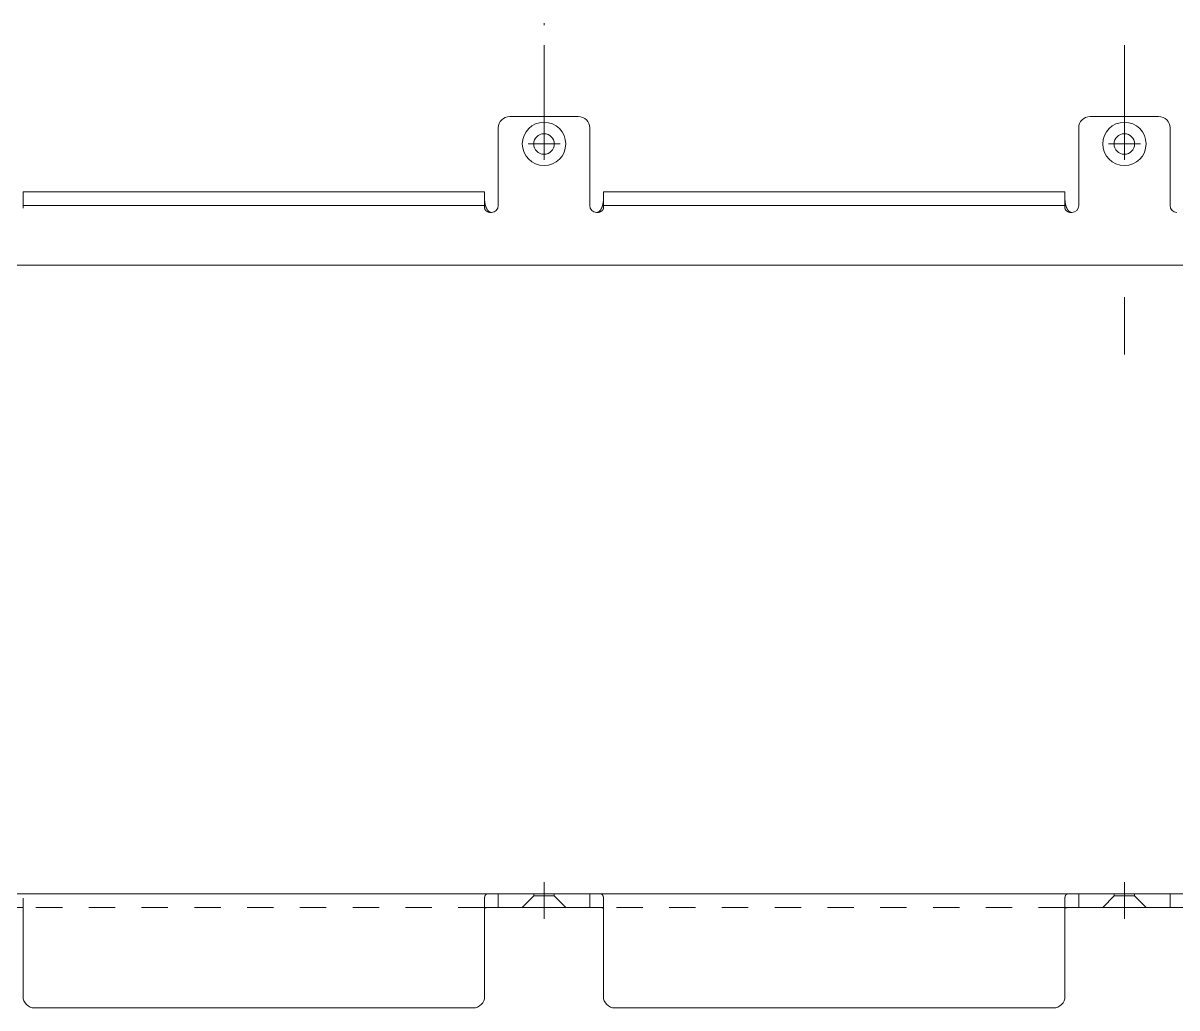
# Model space of a CAD drawing. Extents: x 365 to 1810, y 642 to 1073.
# Drawn here: x 987 to 1492, y 642 to 1073 of the extents above; entities that cross this region are included whole.
import ezdxf

# ---------------------------------------------------------------- set-up
doc = ezdxf.new("R2010")
doc.units = 0
doc.header["$LTSCALE"] = 115.5
doc.linetypes.add('CENTER', pattern=[0.6, 0.375, -0.075, 0.075, -0.075])
doc.linetypes.add('HIDDEN', pattern=[0.2, 0.1, -0.1])
doc.layers.get('0').update_dxf_attribs({"linetype": 'CONTINUOUS', "lineweight": 5, "true_color": 0xffffff})
doc.layers.add('ASSI', color=7, linetype='CONTINUOUS', lineweight=5, true_color=0xffffff)
doc.layers.add('DEFAULT_2', color=6, linetype='HIDDEN', lineweight=5, true_color=0xff00ff)

msp = doc.modelspace()

# ---------------------------------------------------------------- linework, layer by layer
at = {"color": 7, "linetype": 'CONTINUOUS', "true_color": 0xffffff}
for p, q in [((1230.35, 1032.22), (1200.35, 1032.22)), ((1484.35, 1032.22), (1454.35, 1032.22)), ((1195.35, 1027.22), (1195.35, 993.22)), ((1235.35, 1027.22), (1235.35, 993.22)), ((1449.35, 1027.22), (1449.35, 993.22)), ((1489.35, 1027.22), (1489.35, 993.22)), ((987.35, 992.09), (987.35, 999.22)), ((987.35, 999.22), (1189.35, 999.22)), ((1189.35, 992.09), (1189.35, 999.22)), ((1241.35, 999.22), (1443.35, 999.22)), ((1241.35, 992.09), (1241.35, 999.22)), ((1443.35, 992.09), (1443.35, 999.22)), ((987.35, 993.22), (1189.35, 993.22)), ((1241.35, 993.22), (1443.35, 993.22)), ((1695.35, 967.22), (635.35, 967.22)), ((630.35, 692.02), (1810.35, 692.02)), ((1195.35, 686.02), (1195.35, 692.02)), ((1235.35, 686.02), (1235.35, 692.02)), ((1449.35, 686.02), (1449.35, 692.02)), ((1489.35, 686.02), (1489.35, 692.02)), ((987.35, 647.02), (987.35, 690.05)), ((1189.35, 647.02), (1189.35, 690.05)), ((1241.35, 647.02), (1241.35, 690.05)), ((1443.35, 647.02), (1443.35, 690.05)), ((935.35, 686.02), (987.35, 686.02)), ((1189.35, 686.02), (1241.35, 686.02)), ((1443.35, 686.02), (1495.35, 686.02)), ((992.35, 642.02), (1184.35, 642.02)), ((1246.35, 642.02), (1438.35, 642.02))]:
    msp.add_line(p, q, dxfattribs=at)
at = {"color": 7, "linetype": 'CENTER', "true_color": 0xffffff}
msp.add_line((1469.35, 928.11), (1469.35, 953.11), dxfattribs=at)
for points in [[(1192.35, 990.22), (1192.32, 990.22), (1192.3, 990.22), (1192.28, 990.22), (1192.25, 990.22), (1192.23, 990.22), (1192.2, 990.22), (1192.18, 990.22), (1192.16, 990.22), (1192.13, 990.22), (1192.11, 990.22), (1192.09, 990.22), (1192.06, 990.23), (1192.04, 990.23), (1192.01, 990.23), (1191.99, 990.23), (1191.97, 990.23), (1191.94, 990.23), (1191.92, 990.24), (1191.89, 990.24), (1191.87, 990.24), (1191.84, 990.24), (1191.82, 990.25), (1191.8, 990.25), (1191.77, 990.25), (1191.75, 990.25), (1191.72, 990.26), (1191.7, 990.26), (1191.68, 990.26), (1191.65, 990.27), (1191.63, 990.27), (1191.6, 990.28), (1191.58, 990.28), (1191.55, 990.28), (1191.53, 990.29), (1191.51, 990.29), (1191.48, 990.3), (1191.46, 990.3), (1191.43, 990.31), (1191.41, 990.31), (1191.39, 990.32), (1191.36, 990.32), (1191.34, 990.33), (1191.31, 990.34), (1191.29, 990.34), (1191.27, 990.35), (1191.24, 990.35), (1191.22, 990.36), (1191.2, 990.37), (1191.17, 990.37), (1191.15, 990.38), (1191.12, 990.38), (1191.1, 990.39), (1191.08, 990.4), (1191.05, 990.41), (1191.03, 990.41), (1191.01, 990.42), (1190.98, 990.43), (1190.96, 990.44), (1190.94, 990.45), (1190.91, 990.45), (1190.89, 990.46), (1190.87, 990.47), (1190.85, 990.48), (1190.82, 990.49), (1190.8, 990.5), (1190.78, 990.5), (1190.75, 990.51), (1190.73, 990.52), (1190.71, 990.53), (1190.69, 990.54), (1190.67, 990.55), (1190.64, 990.56), (1190.62, 990.57), (1190.6, 990.58), (1190.58, 990.59), (1190.56, 990.61), (1190.53, 990.62), (1190.51, 990.63), (1190.49, 990.64), (1190.47, 990.65), (1190.45, 990.66), (1190.43, 990.67), (1190.41, 990.68), (1190.38, 990.7), (1190.36, 990.71), (1190.34, 990.72), (1190.32, 990.73), (1190.3, 990.75), (1190.28, 990.76), (1190.26, 990.77), (1190.24, 990.79), (1190.22, 990.8), (1190.2, 990.81), (1190.18, 990.83), (1190.16, 990.84), (1190.14, 990.86), (1190.12, 990.87), (1190.1, 990.88), (1190.08, 990.9), (1190.06, 990.91), (1190.05, 990.93), (1190.03, 990.94), (1190.01, 990.96), (1189.99, 990.97), (1189.97, 990.99), (1189.95, 991.01), (1189.93, 991.02), (1189.92, 991.04), (1189.9, 991.05), (1189.88, 991.07), (1189.86, 991.09), (1189.85, 991.11), (1189.83, 991.12), (1189.81, 991.14), (1189.8, 991.16), (1189.78, 991.17), (1189.76, 991.19), (1189.75, 991.21), (1189.73, 991.23), (1189.72, 991.25), (1189.7, 991.27), (1189.68, 991.28), (1189.67, 991.3), (1189.65, 991.32), (1189.64, 991.34), (1189.62, 991.36), (1189.61, 991.38), (1189.6, 991.4), (1189.58, 991.42), (1189.57, 991.44), (1189.55, 991.46), (1189.54, 991.48), (1189.53, 991.5), (1189.52, 991.52), (1189.5, 991.55), (1189.49, 991.57), (1189.48, 991.59), (1189.47, 991.61), (1189.46, 991.63), (1189.45, 991.65), (1189.44, 991.67), (1189.43, 991.7), (1189.42, 991.72), (1189.41, 991.74), (1189.4, 991.76), (1189.4, 991.79), (1189.39, 991.81), (1189.38, 991.83), (1189.38, 991.85), (1189.37, 991.88), (1189.37, 991.9), (1189.36, 991.92), (1189.36, 991.95), (1189.35, 991.97), (1189.35, 991.99), (1189.35, 992.02), (1189.35, 992.04), (1189.35, 992.06), (1189.35, 992.09)], [(1192.35, 990.22), (1192.32, 990.22), (1192.29, 990.22), (1192.27, 990.22), (1192.24, 990.22), (1192.21, 990.22), (1192.19, 990.23), (1192.16, 990.23), (1192.13, 990.23), (1192.11, 990.24), (1192.08, 990.24), (1192.05, 990.25), (1192.03, 990.25), (1192, 990.26), (1191.97, 990.27), (1191.95, 990.27), (1191.92, 990.28), (1191.9, 990.29), (1191.87, 990.3), (1191.84, 990.31), (1191.82, 990.32), (1191.79, 990.33), (1191.77, 990.34), (1191.74, 990.35), (1191.72, 990.36), (1191.69, 990.37), (1191.67, 990.38), (1191.64, 990.39), (1191.62, 990.41), (1191.59, 990.42), (1191.57, 990.43), (1191.54, 990.45), (1191.52, 990.46), (1191.49, 990.47), (1191.47, 990.49), (1191.45, 990.5), (1191.42, 990.52), (1191.4, 990.53), (1191.38, 990.55), (1191.35, 990.56), (1191.33, 990.58), (1191.31, 990.6), (1191.28, 990.61), (1191.26, 990.63), (1191.24, 990.64), (1191.22, 990.66), (1191.2, 990.68), (1191.18, 990.7), (1191.15, 990.72), (1191.13, 990.73), (1191.11, 990.75), (1191.09, 990.77), (1191.07, 990.79), (1191.05, 990.81), (1191.03, 990.82), (1191.01, 990.84), (1190.99, 990.86), (1190.97, 990.88), (1190.95, 990.9), (1190.93, 990.92), (1190.91, 990.94), (1190.89, 990.96), (1190.88, 990.98), (1190.86, 991), (1190.84, 991.02), (1190.82, 991.04), (1190.8, 991.06), (1190.79, 991.08), (1190.77, 991.1), (1190.75, 991.12), (1190.73, 991.14), (1190.72, 991.16), (1190.7, 991.19), (1190.68, 991.21), (1190.67, 991.23), (1190.65, 991.25), (1190.64, 991.27), (1190.62, 991.29), (1190.6, 991.32), (1190.59, 991.34), (1190.57, 991.36), (1190.56, 991.38), (1190.54, 991.41), (1190.53, 991.43), (1190.51, 991.45), (1190.5, 991.47), (1190.48, 991.5), (1190.47, 991.52), (1190.46, 991.54), (1190.44, 991.57), (1190.43, 991.59), (1190.41, 991.61), (1190.4, 991.64), (1190.39, 991.66), (1190.37, 991.68), (1190.36, 991.71), (1190.35, 991.73), (1190.33, 991.75), (1190.32, 991.78), (1190.31, 991.8), (1190.3, 991.83), (1190.28, 991.85), (1190.27, 991.88), (1190.26, 991.9), (1190.25, 991.92), (1190.23, 991.95), (1190.22, 991.97), (1190.21, 992), (1190.2, 992.02), (1190.19, 992.05), (1190.18, 992.07), (1190.16, 992.1), (1190.15, 992.12), (1190.14, 992.14), (1190.13, 992.17), (1190.12, 992.2), (1190.11, 992.22), (1190.1, 992.25), (1190.09, 992.27), (1190.08, 992.29), (1190.07, 992.32), (1190.05, 992.35), (1190.04, 992.37), (1190.03, 992.39), (1190.02, 992.42), (1190.01, 992.45), (1190, 992.47), (1189.99, 992.5), (1189.98, 992.52), (1189.97, 992.55), (1189.96, 992.57), (1189.95, 992.6), (1189.94, 992.62), (1189.93, 992.65), (1189.92, 992.67), (1189.92, 992.7), (1189.91, 992.72), (1189.9, 992.75), (1189.89, 992.77), (1189.88, 992.8), (1189.87, 992.83), (1189.86, 992.85), (1189.85, 992.88), (1189.84, 992.9), (1189.83, 992.93), (1189.83, 992.95), (1189.82, 992.98), (1189.81, 993), (1189.8, 993.03), (1189.79, 993.05), (1189.78, 993.08), (1189.78, 993.11), (1189.77, 993.13), (1189.76, 993.16), (1189.75, 993.18), (1189.74, 993.21), (1189.74, 993.24), (1189.73, 993.26), (1189.72, 993.29), (1189.71, 993.31), (1189.71, 993.34), (1189.7, 993.36), (1189.69, 993.39), (1189.68, 993.42), (1189.68, 993.44), (1189.67, 993.47), (1189.66, 993.49), (1189.66, 993.52), (1189.65, 993.55), (1189.64, 993.57), (1189.64, 993.6), (1189.63, 993.62), (1189.62, 993.65), (1189.62, 993.68), (1189.61, 993.7), (1189.6, 993.73), (1189.6, 993.75), (1189.59, 993.78), (1189.58, 993.81), (1189.58, 993.83), (1189.57, 993.86), (1189.57, 993.89), (1189.56, 993.91), (1189.56, 993.94), (1189.55, 993.97), (1189.54, 993.99), (1189.54, 994.02), (1189.53, 994.04), (1189.53, 994.07), (1189.52, 994.1), (1189.52, 994.12), (1189.51, 994.15)], [(1238.35, 990.22), (1238.37, 990.22), (1238.4, 990.22), (1238.43, 990.22), (1238.45, 990.22), (1238.48, 990.22), (1238.51, 990.23), (1238.53, 990.23), (1238.56, 990.23), (1238.59, 990.24), (1238.61, 990.24), (1238.64, 990.25), (1238.67, 990.25), (1238.69, 990.26), (1238.72, 990.27), (1238.75, 990.27), (1238.77, 990.28), (1238.8, 990.29), (1238.82, 990.3), (1238.85, 990.31), (1238.87, 990.32), (1238.9, 990.33), (1238.93, 990.34), (1238.95, 990.35), (1238.98, 990.36), (1239, 990.37), (1239.03, 990.38), (1239.05, 990.39), (1239.08, 990.41), (1239.1, 990.42), (1239.13, 990.43), (1239.15, 990.45), (1239.17, 990.46), (1239.2, 990.47), (1239.22, 990.49), (1239.25, 990.5), (1239.27, 990.52), (1239.29, 990.53), (1239.32, 990.55), (1239.34, 990.56), (1239.36, 990.58), (1239.39, 990.6), (1239.41, 990.61), (1239.43, 990.63), (1239.45, 990.64), (1239.47, 990.66), (1239.5, 990.68), (1239.52, 990.7), (1239.54, 990.72), (1239.56, 990.73), (1239.58, 990.75), (1239.6, 990.77), (1239.62, 990.79), (1239.64, 990.81), (1239.66, 990.82), (1239.68, 990.84), (1239.7, 990.86), (1239.72, 990.88), (1239.74, 990.9), (1239.76, 990.92), (1239.78, 990.94), (1239.8, 990.96), (1239.82, 990.98), (1239.83, 991), (1239.85, 991.02), (1239.87, 991.04), (1239.89, 991.06), (1239.91, 991.08), (1239.92, 991.1), (1239.94, 991.12), (1239.96, 991.14), (1239.97, 991.16), (1239.99, 991.19), (1240.01, 991.21), (1240.02, 991.23), (1240.04, 991.25), (1240.06, 991.27), (1240.07, 991.29), (1240.09, 991.32), (1240.1, 991.34), (1240.12, 991.36), (1240.13, 991.38), (1240.15, 991.41), (1240.16, 991.43), (1240.18, 991.45), (1240.19, 991.47), (1240.21, 991.5), (1240.22, 991.52), (1240.24, 991.54), (1240.25, 991.57), (1240.27, 991.59), (1240.28, 991.61), (1240.29, 991.64), (1240.31, 991.66), (1240.32, 991.68), (1240.33, 991.71), (1240.35, 991.73), (1240.36, 991.75), (1240.37, 991.78), (1240.38, 991.8), (1240.4, 991.83), (1240.41, 991.85), (1240.42, 991.88), (1240.43, 991.9), (1240.45, 991.92), (1240.46, 991.95), (1240.47, 991.97), (1240.48, 992), (1240.49, 992.02), (1240.51, 992.05), (1240.52, 992.07), (1240.53, 992.1), (1240.54, 992.12), (1240.55, 992.14), (1240.56, 992.17), (1240.57, 992.2), (1240.58, 992.22), (1240.6, 992.25), (1240.61, 992.27), (1240.62, 992.29), (1240.63, 992.32), (1240.64, 992.35), (1240.65, 992.37), (1240.66, 992.39), (1240.67, 992.42), (1240.68, 992.45), (1240.69, 992.47), (1240.7, 992.5), (1240.71, 992.52), (1240.72, 992.55), (1240.73, 992.57), (1240.74, 992.6), (1240.75, 992.62), (1240.76, 992.65), (1240.77, 992.67), (1240.78, 992.7), (1240.79, 992.72), (1240.8, 992.75), (1240.8, 992.77), (1240.81, 992.8), (1240.82, 992.83), (1240.83, 992.85), (1240.84, 992.88), (1240.85, 992.9), (1240.86, 992.93), (1240.87, 992.95), (1240.88, 992.98), (1240.88, 993), (1240.89, 993.03), (1240.9, 993.05), (1240.91, 993.08), (1240.92, 993.11), (1240.93, 993.13), (1240.93, 993.16), (1240.94, 993.18), (1240.95, 993.21), (1240.96, 993.24), (1240.96, 993.26), (1240.97, 993.29), (1240.98, 993.31), (1240.99, 993.34), (1240.99, 993.36), (1241, 993.39), (1241.01, 993.42), (1241.02, 993.44), (1241.02, 993.47), (1241.03, 993.49), (1241.04, 993.52), (1241.04, 993.55), (1241.05, 993.57), (1241.06, 993.6), (1241.06, 993.62), (1241.07, 993.65), (1241.08, 993.68), (1241.08, 993.7), (1241.09, 993.73), (1241.1, 993.75), (1241.1, 993.78), (1241.11, 993.81), (1241.11, 993.83), (1241.12, 993.86), (1241.13, 993.89), (1241.13, 993.91), (1241.14, 993.94), (1241.14, 993.97), (1241.15, 993.99), (1241.15, 994.02), (1241.16, 994.04), (1241.16, 994.07), (1241.17, 994.1), (1241.18, 994.12), (1241.18, 994.15)], [(1238.35, 990.22), (1238.37, 990.22), (1238.39, 990.22), (1238.42, 990.22), (1238.44, 990.22), (1238.46, 990.22), (1238.49, 990.22), (1238.51, 990.22), (1238.54, 990.22), (1238.56, 990.22), (1238.58, 990.22), (1238.61, 990.22), (1238.63, 990.23), (1238.66, 990.23), (1238.68, 990.23), (1238.7, 990.23), (1238.73, 990.23), (1238.75, 990.23), (1238.78, 990.24), (1238.8, 990.24), (1238.82, 990.24), (1238.85, 990.24), (1238.87, 990.25), (1238.9, 990.25), (1238.92, 990.25), (1238.94, 990.25), (1238.97, 990.26), (1238.99, 990.26), (1239.02, 990.26), (1239.04, 990.27), (1239.07, 990.27), (1239.09, 990.28), (1239.11, 990.28), (1239.14, 990.28), (1239.16, 990.29), (1239.19, 990.29), (1239.21, 990.3), (1239.23, 990.3), (1239.26, 990.31), (1239.28, 990.31), (1239.31, 990.32), (1239.33, 990.32), (1239.35, 990.33), (1239.38, 990.34), (1239.4, 990.34), (1239.43, 990.35), (1239.45, 990.35), (1239.47, 990.36), (1239.5, 990.37), (1239.52, 990.37), (1239.54, 990.38), (1239.57, 990.38), (1239.59, 990.39), (1239.61, 990.4), (1239.64, 990.41), (1239.66, 990.41), (1239.69, 990.42), (1239.71, 990.43), (1239.73, 990.44), (1239.75, 990.45), (1239.78, 990.45), (1239.8, 990.46), (1239.82, 990.47), (1239.85, 990.48), (1239.87, 990.49), (1239.89, 990.5), (1239.92, 990.5), (1239.94, 990.51), (1239.96, 990.52), (1239.98, 990.53), (1240.01, 990.54), (1240.03, 990.55), (1240.05, 990.56), (1240.07, 990.57), (1240.09, 990.58), (1240.12, 990.59), (1240.14, 990.61), (1240.16, 990.62), (1240.18, 990.63), (1240.2, 990.64), (1240.22, 990.65), (1240.25, 990.66), (1240.27, 990.67), (1240.29, 990.68), (1240.31, 990.7), (1240.33, 990.71), (1240.35, 990.72), (1240.37, 990.73), (1240.39, 990.75), (1240.41, 990.76), (1240.43, 990.77), (1240.45, 990.79), (1240.47, 990.8), (1240.49, 990.81), (1240.51, 990.83), (1240.53, 990.84), (1240.55, 990.86), (1240.57, 990.87), (1240.59, 990.88), (1240.61, 990.9), (1240.63, 990.91), (1240.65, 990.93), (1240.67, 990.94), (1240.68, 990.96), (1240.7, 990.97), (1240.72, 990.99), (1240.74, 991.01), (1240.76, 991.02), (1240.78, 991.04), (1240.79, 991.05), (1240.81, 991.07), (1240.83, 991.09), (1240.85, 991.11), (1240.86, 991.12), (1240.88, 991.14), (1240.9, 991.16), (1240.91, 991.17), (1240.93, 991.19), (1240.94, 991.21), (1240.96, 991.23), (1240.98, 991.25), (1240.99, 991.27), (1241.01, 991.28), (1241.02, 991.3), (1241.04, 991.32), (1241.05, 991.34), (1241.07, 991.36), (1241.08, 991.38), (1241.1, 991.4), (1241.11, 991.42), (1241.12, 991.44), (1241.14, 991.46), (1241.15, 991.48), (1241.16, 991.5), (1241.18, 991.52), (1241.19, 991.55), (1241.2, 991.57), (1241.21, 991.59), (1241.22, 991.61), (1241.23, 991.63), (1241.24, 991.65), (1241.25, 991.67), (1241.26, 991.7), (1241.27, 991.72), (1241.28, 991.74), (1241.29, 991.76), (1241.3, 991.79), (1241.3, 991.81), (1241.31, 991.83), (1241.32, 991.85), (1241.32, 991.88), (1241.33, 991.9), (1241.33, 991.92), (1241.34, 991.95), (1241.34, 991.97), (1241.34, 991.99), (1241.34, 992.02), (1241.34, 992.04), (1241.35, 992.06), (1241.35, 992.09)], [(1446.35, 990.22), (1446.32, 990.22), (1446.3, 990.22), (1446.28, 990.22), (1446.25, 990.22), (1446.23, 990.22), (1446.2, 990.22), (1446.18, 990.22), (1446.16, 990.22), (1446.13, 990.22), (1446.11, 990.22), (1446.09, 990.22), (1446.06, 990.23), (1446.04, 990.23), (1446.01, 990.23), (1445.99, 990.23), (1445.97, 990.23), (1445.94, 990.23), (1445.92, 990.24), (1445.89, 990.24), (1445.87, 990.24), (1445.84, 990.24), (1445.82, 990.25), (1445.8, 990.25), (1445.77, 990.25), (1445.75, 990.25), (1445.72, 990.26), (1445.7, 990.26), (1445.68, 990.26), (1445.65, 990.27), (1445.63, 990.27), (1445.6, 990.28), (1445.58, 990.28), (1445.55, 990.28), (1445.53, 990.29), (1445.51, 990.29), (1445.48, 990.3), (1445.46, 990.3), (1445.43, 990.31), (1445.41, 990.31), (1445.39, 990.32), (1445.36, 990.32), (1445.34, 990.33), (1445.31, 990.34), (1445.29, 990.34), (1445.27, 990.35), (1445.24, 990.35), (1445.22, 990.36), (1445.2, 990.37), (1445.17, 990.37), (1445.15, 990.38), (1445.12, 990.38), (1445.1, 990.39), (1445.08, 990.4), (1445.05, 990.41), (1445.03, 990.41), (1445.01, 990.42), (1444.98, 990.43), (1444.96, 990.44), (1444.94, 990.45), (1444.91, 990.45), (1444.89, 990.46), (1444.87, 990.47), (1444.85, 990.48), (1444.82, 990.49), (1444.8, 990.5), (1444.78, 990.5), (1444.75, 990.51), (1444.73, 990.52), (1444.71, 990.53), (1444.69, 990.54), (1444.67, 990.55), (1444.64, 990.56), (1444.62, 990.57), (1444.6, 990.58), (1444.58, 990.59), (1444.56, 990.61), (1444.53, 990.62), (1444.51, 990.63), (1444.49, 990.64), (1444.47, 990.65), (1444.45, 990.66), (1444.43, 990.67), (1444.41, 990.68), (1444.38, 990.7), (1444.36, 990.71), (1444.34, 990.72), (1444.32, 990.73), (1444.3, 990.75), (1444.28, 990.76), (1444.26, 990.77), (1444.24, 990.79), (1444.22, 990.8), (1444.2, 990.81), (1444.18, 990.83), (1444.16, 990.84), (1444.14, 990.86), (1444.12, 990.87), (1444.1, 990.88), (1444.08, 990.9), (1444.06, 990.91), (1444.05, 990.93), (1444.03, 990.94), (1444.01, 990.96), (1443.99, 990.97), (1443.97, 990.99), (1443.95, 991.01), (1443.93, 991.02), (1443.92, 991.04), (1443.9, 991.05), (1443.88, 991.07), (1443.86, 991.09), (1443.85, 991.11), (1443.83, 991.12), (1443.81, 991.14), (1443.8, 991.16), (1443.78, 991.17), (1443.76, 991.19), (1443.75, 991.21), (1443.73, 991.23), (1443.72, 991.25), (1443.7, 991.27), (1443.68, 991.28), (1443.67, 991.3), (1443.65, 991.32), (1443.64, 991.34), (1443.62, 991.36), (1443.61, 991.38), (1443.6, 991.4), (1443.58, 991.42), (1443.57, 991.44), (1443.55, 991.46), (1443.54, 991.48), (1443.53, 991.5), (1443.52, 991.52), (1443.5, 991.55), (1443.49, 991.57), (1443.48, 991.59), (1443.47, 991.61), (1443.46, 991.63), (1443.45, 991.65), (1443.44, 991.67), (1443.43, 991.7), (1443.42, 991.72), (1443.41, 991.74), (1443.4, 991.76), (1443.4, 991.79), (1443.39, 991.81), (1443.38, 991.83), (1443.38, 991.85), (1443.37, 991.88), (1443.37, 991.9), (1443.36, 991.92), (1443.36, 991.95), (1443.35, 991.97), (1443.35, 991.99), (1443.35, 992.02), (1443.35, 992.04), (1443.35, 992.06), (1443.35, 992.09)], [(1446.35, 990.22), (1446.32, 990.22), (1446.29, 990.22), (1446.27, 990.22), (1446.24, 990.22), (1446.21, 990.22), (1446.19, 990.23), (1446.16, 990.23), (1446.13, 990.23), (1446.11, 990.24), (1446.08, 990.24), (1446.05, 990.25), (1446.03, 990.25), (1446, 990.26), (1445.97, 990.27), (1445.95, 990.27), (1445.92, 990.28), (1445.9, 990.29), (1445.87, 990.3), (1445.84, 990.31), (1445.82, 990.32), (1445.79, 990.33), (1445.77, 990.34), (1445.74, 990.35), (1445.72, 990.36), (1445.69, 990.37), (1445.67, 990.38), (1445.64, 990.39), (1445.62, 990.41), (1445.59, 990.42), (1445.57, 990.43), (1445.54, 990.45), (1445.52, 990.46), (1445.49, 990.47), (1445.47, 990.49), (1445.45, 990.5), (1445.42, 990.52), (1445.4, 990.53), (1445.38, 990.55), (1445.35, 990.56), (1445.33, 990.58), (1445.31, 990.6), (1445.28, 990.61), (1445.26, 990.63), (1445.24, 990.64), (1445.22, 990.66), (1445.2, 990.68), (1445.18, 990.7), (1445.15, 990.72), (1445.13, 990.73), (1445.11, 990.75), (1445.09, 990.77), (1445.07, 990.79), (1445.05, 990.81), (1445.03, 990.82), (1445.01, 990.84), (1444.99, 990.86), (1444.97, 990.88), (1444.95, 990.9), (1444.93, 990.92), (1444.91, 990.94), (1444.89, 990.96), (1444.88, 990.98), (1444.86, 991), (1444.84, 991.02), (1444.82, 991.04), (1444.8, 991.06), (1444.79, 991.08), (1444.77, 991.1), (1444.75, 991.12), (1444.73, 991.14), (1444.72, 991.16), (1444.7, 991.19), (1444.68, 991.21), (1444.67, 991.23), (1444.65, 991.25), (1444.64, 991.27), (1444.62, 991.29), (1444.6, 991.32), (1444.59, 991.34), (1444.57, 991.36), (1444.56, 991.38), (1444.54, 991.41), (1444.53, 991.43), (1444.51, 991.45), (1444.5, 991.47), (1444.48, 991.5), (1444.47, 991.52), (1444.46, 991.54), (1444.44, 991.57), (1444.43, 991.59), (1444.41, 991.61), (1444.4, 991.64), (1444.39, 991.66), (1444.37, 991.68), (1444.36, 991.71), (1444.35, 991.73), (1444.33, 991.75), (1444.32, 991.78), (1444.31, 991.8), (1444.3, 991.83), (1444.28, 991.85), (1444.27, 991.88), (1444.26, 991.9), (1444.25, 991.92), (1444.23, 991.95), (1444.22, 991.97), (1444.21, 992), (1444.2, 992.02), (1444.19, 992.05), (1444.18, 992.07), (1444.16, 992.1), (1444.15, 992.12), (1444.14, 992.14), (1444.13, 992.17), (1444.12, 992.2), (1444.11, 992.22), (1444.1, 992.25), (1444.09, 992.27), (1444.08, 992.29), (1444.07, 992.32), (1444.05, 992.35), (1444.04, 992.37), (1444.03, 992.39), (1444.02, 992.42), (1444.01, 992.45), (1444, 992.47), (1443.99, 992.5), (1443.98, 992.52), (1443.97, 992.55), (1443.96, 992.57), (1443.95, 992.6), (1443.94, 992.62), (1443.93, 992.65), (1443.92, 992.67), (1443.92, 992.7), (1443.91, 992.72), (1443.9, 992.75), (1443.89, 992.77), (1443.88, 992.8), (1443.87, 992.83), (1443.86, 992.85), (1443.85, 992.88), (1443.84, 992.9), (1443.83, 992.93), (1443.83, 992.95), (1443.82, 992.98), (1443.81, 993), (1443.8, 993.03), (1443.79, 993.05), (1443.78, 993.08), (1443.78, 993.11), (1443.77, 993.13), (1443.76, 993.16), (1443.75, 993.18), (1443.74, 993.21), (1443.74, 993.24), (1443.73, 993.26), (1443.72, 993.29), (1443.71, 993.31), (1443.71, 993.34), (1443.7, 993.36), (1443.69, 993.39), (1443.68, 993.42), (1443.68, 993.44), (1443.67, 993.47), (1443.66, 993.49), (1443.66, 993.52), (1443.65, 993.55), (1443.64, 993.57), (1443.64, 993.6), (1443.63, 993.62), (1443.62, 993.65), (1443.62, 993.68), (1443.61, 993.7), (1443.6, 993.73), (1443.6, 993.75), (1443.59, 993.78), (1443.58, 993.81), (1443.58, 993.83), (1443.57, 993.86), (1443.57, 993.89), (1443.56, 993.91), (1443.56, 993.94), (1443.55, 993.97), (1443.54, 993.99), (1443.54, 994.02), (1443.53, 994.04), (1443.53, 994.07), (1443.52, 994.1), (1443.52, 994.12), (1443.51, 994.15)], [(1192.35, 692.02), (1192.33, 692.02), (1192.31, 692.02), (1192.29, 692.02), (1192.27, 692.02), (1192.25, 692.02), (1192.23, 692.02), (1192.21, 692.02), (1192.19, 692.02), (1192.18, 692.02), (1192.16, 692.02), (1192.14, 692.02), (1192.12, 692.02), (1192.1, 692.02), (1192.08, 692.02), (1192.06, 692.02), (1192.04, 692.02), (1192.02, 692.02), (1192.01, 692.02), (1191.99, 692.02), (1191.97, 692.02), (1191.95, 692.02), (1191.93, 692.02), (1191.91, 692.02), (1191.89, 692.02), (1191.87, 692.02), (1191.85, 692.02), (1191.83, 692.02), (1191.82, 692.02), (1191.8, 692.02), (1191.78, 692.02), (1191.76, 692.02), (1191.74, 692.02), (1191.72, 692.02), (1191.7, 692.02), (1191.68, 692.02), (1191.66, 692.02), (1191.65, 692.02), (1191.63, 692.02), (1191.61, 692.02), (1191.59, 692.02), (1191.57, 692.02), (1191.55, 692.02), (1191.53, 692.02), (1191.51, 692.02), (1191.49, 692.02), (1191.48, 692.02), (1191.46, 692.02), (1191.44, 692.02), (1191.42, 692.02), (1191.4, 692.02), (1191.38, 692.02), (1191.36, 692.02), (1191.34, 692.02), (1191.32, 692.02), (1191.3, 692.02), (1191.29, 692.02), (1191.27, 692.01), (1191.25, 692.01), (1191.23, 692.01), (1191.21, 692.01), (1191.19, 692.01), (1191.17, 692.01), (1191.15, 692.01), (1191.13, 692.01), (1191.11, 692.01), (1191.09, 692.01), (1191.08, 692), (1191.06, 692), (1191.04, 692), (1191.02, 692), (1191, 692), (1190.98, 692), (1190.96, 692), (1190.94, 691.99), (1190.92, 691.99), (1190.9, 691.99), (1190.88, 691.99), (1190.86, 691.99), (1190.85, 691.98), (1190.83, 691.98), (1190.81, 691.98), (1190.79, 691.98), (1190.77, 691.97), (1190.75, 691.97), (1190.73, 691.97), (1190.71, 691.96), (1190.69, 691.96), (1190.67, 691.96), (1190.65, 691.96), (1190.63, 691.95), (1190.61, 691.95), (1190.59, 691.95), (1190.57, 691.94), (1190.56, 691.94), (1190.54, 691.93), (1190.52, 691.93), (1190.5, 691.93), (1190.48, 691.92), (1190.46, 691.92), (1190.44, 691.91), (1190.42, 691.91), (1190.4, 691.9), (1190.38, 691.9), (1190.37, 691.89), (1190.35, 691.89), (1190.33, 691.88), (1190.31, 691.88), (1190.29, 691.87), (1190.27, 691.86), (1190.26, 691.86), (1190.24, 691.85), (1190.22, 691.84), (1190.2, 691.84), (1190.19, 691.83), (1190.17, 691.82), (1190.15, 691.81), (1190.13, 691.8), (1190.12, 691.8), (1190.1, 691.79), (1190.08, 691.78), (1190.07, 691.77), (1190.05, 691.76), (1190.03, 691.75), (1190.02, 691.74), (1190, 691.73), (1189.99, 691.72), (1189.97, 691.71), (1189.95, 691.7), (1189.94, 691.69), (1189.92, 691.68), (1189.91, 691.67), (1189.9, 691.65), (1189.88, 691.64), (1189.87, 691.63), (1189.85, 691.62), (1189.84, 691.6), (1189.83, 691.59), (1189.81, 691.58), (1189.8, 691.56), (1189.79, 691.55), (1189.77, 691.53), (1189.76, 691.52), (1189.75, 691.51), (1189.74, 691.49), (1189.72, 691.48), (1189.71, 691.46), (1189.7, 691.45), (1189.69, 691.43), (1189.68, 691.41), (1189.67, 691.4), (1189.66, 691.38), (1189.65, 691.37), (1189.64, 691.35), (1189.63, 691.33), (1189.62, 691.32), (1189.61, 691.3), (1189.6, 691.28), (1189.59, 691.26), (1189.58, 691.25), (1189.57, 691.23), (1189.56, 691.21), (1189.55, 691.2), (1189.54, 691.18), (1189.53, 691.16), (1189.53, 691.14), (1189.52, 691.12), (1189.51, 691.11), (1189.5, 691.09), (1189.5, 691.07), (1189.49, 691.05), (1189.48, 691.03), (1189.48, 691.02), (1189.47, 691), (1189.46, 690.98), (1189.46, 690.96), (1189.45, 690.94), (1189.45, 690.92), (1189.44, 690.91), (1189.44, 690.89), (1189.43, 690.87), (1189.43, 690.85), (1189.42, 690.83), (1189.42, 690.81), (1189.41, 690.79), (1189.41, 690.78), (1189.41, 690.76), (1189.4, 690.74), (1189.4, 690.72), (1189.39, 690.7), (1189.39, 690.68), (1189.39, 690.66), (1189.39, 690.64), (1189.38, 690.63), (1189.38, 690.61), (1189.38, 690.59), (1189.37, 690.57), (1189.37, 690.55), (1189.37, 690.53), (1189.37, 690.51), (1189.37, 690.49), (1189.36, 690.47), (1189.36, 690.46), (1189.36, 690.44), (1189.36, 690.42), (1189.36, 690.4), (1189.36, 690.38), (1189.35, 690.36), (1189.35, 690.34), (1189.35, 690.32), (1189.35, 690.3), (1189.35, 690.28), (1189.35, 690.26), (1189.35, 690.25), (1189.35, 690.23), (1189.35, 690.21), (1189.35, 690.19), (1189.35, 690.17), (1189.35, 690.15), (1189.35, 690.13), (1189.35, 690.11), (1189.35, 690.09), (1189.35, 690.07), (1189.35, 690.05)], [(1238.35, 692.02), (1238.37, 692.02), (1238.38, 692.02), (1238.4, 692.02), (1238.42, 692.02), (1238.44, 692.02), (1238.46, 692.02), (1238.48, 692.02), (1238.5, 692.02), (1238.52, 692.02), (1238.54, 692.02), (1238.56, 692.02), (1238.57, 692.02), (1238.59, 692.02), (1238.61, 692.02), (1238.63, 692.02), (1238.65, 692.02), (1238.67, 692.02), (1238.69, 692.02), (1238.71, 692.02), (1238.73, 692.02), (1238.74, 692.02), (1238.76, 692.02), (1238.78, 692.02), (1238.8, 692.02), (1238.82, 692.02), (1238.84, 692.02), (1238.86, 692.02), (1238.88, 692.02), (1238.9, 692.02), (1238.91, 692.02), (1238.93, 692.02), (1238.95, 692.02), (1238.97, 692.02), (1238.99, 692.02), (1239.01, 692.02), (1239.03, 692.02), (1239.05, 692.02), (1239.07, 692.02), (1239.08, 692.02), (1239.1, 692.02), (1239.12, 692.02), (1239.14, 692.02), (1239.16, 692.02), (1239.18, 692.02), (1239.2, 692.02), (1239.22, 692.02), (1239.24, 692.02), (1239.26, 692.02), (1239.27, 692.02), (1239.29, 692.02), (1239.31, 692.02), (1239.33, 692.02), (1239.35, 692.02), (1239.37, 692.02), (1239.39, 692.02), (1239.41, 692.02), (1239.43, 692.01), (1239.45, 692.01), (1239.46, 692.01), (1239.48, 692.01), (1239.5, 692.01), (1239.52, 692.01), (1239.54, 692.01), (1239.56, 692.01), (1239.58, 692.01), (1239.6, 692.01), (1239.62, 692), (1239.64, 692), (1239.66, 692), (1239.67, 692), (1239.69, 692), (1239.71, 692), (1239.73, 692), (1239.75, 691.99), (1239.77, 691.99), (1239.79, 691.99), (1239.81, 691.99), (1239.83, 691.99), (1239.85, 691.98), (1239.87, 691.98), (1239.89, 691.98), (1239.91, 691.98), (1239.92, 691.97), (1239.94, 691.97), (1239.96, 691.97), (1239.98, 691.96), (1240, 691.96), (1240.02, 691.96), (1240.04, 691.96), (1240.06, 691.95), (1240.08, 691.95), (1240.1, 691.95), (1240.12, 691.94), (1240.14, 691.94), (1240.16, 691.93), (1240.18, 691.93), (1240.19, 691.93), (1240.21, 691.92), (1240.23, 691.92), (1240.25, 691.91), (1240.27, 691.91), (1240.29, 691.9), (1240.31, 691.9), (1240.33, 691.89), (1240.35, 691.89), (1240.36, 691.88), (1240.38, 691.88), (1240.4, 691.87), (1240.42, 691.86), (1240.44, 691.86), (1240.45, 691.85), (1240.47, 691.84), (1240.49, 691.84), (1240.51, 691.83), (1240.52, 691.82), (1240.54, 691.81), (1240.56, 691.8), (1240.58, 691.8), (1240.59, 691.79), (1240.61, 691.78), (1240.63, 691.77), (1240.64, 691.76), (1240.66, 691.75), (1240.68, 691.74), (1240.69, 691.73), (1240.71, 691.72), (1240.72, 691.71), (1240.74, 691.7), (1240.75, 691.69), (1240.77, 691.68), (1240.78, 691.67), (1240.8, 691.65), (1240.81, 691.64), (1240.83, 691.63), (1240.84, 691.62), (1240.85, 691.6), (1240.87, 691.59), (1240.88, 691.58), (1240.89, 691.56), (1240.91, 691.55), (1240.92, 691.53), (1240.93, 691.52), (1240.94, 691.51), (1240.96, 691.49), (1240.97, 691.48), (1240.98, 691.46), (1240.99, 691.45), (1241, 691.43), (1241.01, 691.41), (1241.03, 691.4), (1241.04, 691.38), (1241.05, 691.37), (1241.06, 691.35), (1241.07, 691.33), (1241.08, 691.32), (1241.09, 691.3), (1241.1, 691.28), (1241.11, 691.26), (1241.12, 691.25), (1241.12, 691.23), (1241.13, 691.21), (1241.14, 691.2), (1241.15, 691.18), (1241.16, 691.16), (1241.17, 691.14), (1241.17, 691.12), (1241.18, 691.11), (1241.19, 691.09), (1241.2, 691.07), (1241.2, 691.05), (1241.21, 691.03), (1241.22, 691.02), (1241.22, 691), (1241.23, 690.98), (1241.23, 690.96), (1241.24, 690.94), (1241.25, 690.92), (1241.25, 690.91), (1241.26, 690.89), (1241.26, 690.87), (1241.27, 690.85), (1241.27, 690.83), (1241.27, 690.81), (1241.28, 690.79), (1241.28, 690.78), (1241.29, 690.76), (1241.29, 690.74), (1241.29, 690.72), (1241.3, 690.7), (1241.3, 690.68), (1241.3, 690.66), (1241.31, 690.64), (1241.31, 690.63), (1241.31, 690.61), (1241.32, 690.59), (1241.32, 690.57), (1241.32, 690.55), (1241.32, 690.53), (1241.33, 690.51), (1241.33, 690.49), (1241.33, 690.47), (1241.33, 690.46), (1241.33, 690.44), (1241.33, 690.42), (1241.34, 690.4), (1241.34, 690.38), (1241.34, 690.36), (1241.34, 690.34), (1241.34, 690.32), (1241.34, 690.3), (1241.34, 690.28), (1241.34, 690.26), (1241.34, 690.25), (1241.34, 690.23), (1241.34, 690.21), (1241.34, 690.19), (1241.35, 690.17), (1241.35, 690.15), (1241.35, 690.13), (1241.35, 690.11), (1241.35, 690.09), (1241.35, 690.07), (1241.35, 690.05)], [(1446.35, 692.02), (1446.33, 692.02), (1446.31, 692.02), (1446.29, 692.02), (1446.27, 692.02), (1446.25, 692.02), (1446.23, 692.02), (1446.21, 692.02), (1446.19, 692.02), (1446.18, 692.02), (1446.16, 692.02), (1446.14, 692.02), (1446.12, 692.02), (1446.1, 692.02), (1446.08, 692.02), (1446.06, 692.02), (1446.04, 692.02), (1446.02, 692.02), (1446.01, 692.02), (1445.99, 692.02), (1445.97, 692.02), (1445.95, 692.02), (1445.93, 692.02), (1445.91, 692.02), (1445.89, 692.02), (1445.87, 692.02), (1445.85, 692.02), (1445.83, 692.02), (1445.82, 692.02), (1445.8, 692.02), (1445.78, 692.02), (1445.76, 692.02), (1445.74, 692.02), (1445.72, 692.02), (1445.7, 692.02), (1445.68, 692.02), (1445.66, 692.02), (1445.65, 692.02), (1445.63, 692.02), (1445.61, 692.02), (1445.59, 692.02), (1445.57, 692.02), (1445.55, 692.02), (1445.53, 692.02), (1445.51, 692.02), (1445.49, 692.02), (1445.48, 692.02), (1445.46, 692.02), (1445.44, 692.02), (1445.42, 692.02), (1445.4, 692.02), (1445.38, 692.02), (1445.36, 692.02), (1445.34, 692.02), (1445.32, 692.02), (1445.3, 692.02), (1445.29, 692.02), (1445.27, 692.01), (1445.25, 692.01), (1445.23, 692.01), (1445.21, 692.01), (1445.19, 692.01), (1445.17, 692.01), (1445.15, 692.01), (1445.13, 692.01), (1445.11, 692.01), (1445.09, 692.01), (1445.08, 692), (1445.06, 692), (1445.04, 692), (1445.02, 692), (1445, 692), (1444.98, 692), (1444.96, 692), (1444.94, 691.99), (1444.92, 691.99), (1444.9, 691.99), (1444.88, 691.99), (1444.86, 691.99), (1444.85, 691.98), (1444.83, 691.98), (1444.81, 691.98), (1444.79, 691.98), (1444.77, 691.97), (1444.75, 691.97), (1444.73, 691.97), (1444.71, 691.96), (1444.69, 691.96), (1444.67, 691.96), (1444.65, 691.96), (1444.63, 691.95), (1444.61, 691.95), (1444.59, 691.95), (1444.57, 691.94), (1444.56, 691.94), (1444.54, 691.93), (1444.52, 691.93), (1444.5, 691.93), (1444.48, 691.92), (1444.46, 691.92), (1444.44, 691.91), (1444.42, 691.91), (1444.4, 691.9), (1444.38, 691.9), (1444.37, 691.89), (1444.35, 691.89), (1444.33, 691.88), (1444.31, 691.88), (1444.29, 691.87), (1444.27, 691.86), (1444.26, 691.86), (1444.24, 691.85), (1444.22, 691.84), (1444.2, 691.84), (1444.19, 691.83), (1444.17, 691.82), (1444.15, 691.81), (1444.13, 691.8), (1444.12, 691.8), (1444.1, 691.79), (1444.08, 691.78), (1444.07, 691.77), (1444.05, 691.76), (1444.03, 691.75), (1444.02, 691.74), (1444, 691.73), (1443.99, 691.72), (1443.97, 691.71), (1443.95, 691.7), (1443.94, 691.69), (1443.92, 691.68), (1443.91, 691.67), (1443.9, 691.65), (1443.88, 691.64), (1443.87, 691.63), (1443.85, 691.62), (1443.84, 691.6), (1443.83, 691.59), (1443.81, 691.58), (1443.8, 691.56), (1443.79, 691.55), (1443.77, 691.53), (1443.76, 691.52), (1443.75, 691.51), (1443.74, 691.49), (1443.72, 691.48), (1443.71, 691.46), (1443.7, 691.45), (1443.69, 691.43), (1443.68, 691.41), (1443.67, 691.4), (1443.66, 691.38), (1443.65, 691.37), (1443.64, 691.35), (1443.63, 691.33), (1443.62, 691.32), (1443.61, 691.3), (1443.6, 691.28), (1443.59, 691.26), (1443.58, 691.25), (1443.57, 691.23), (1443.56, 691.21), (1443.55, 691.2), (1443.54, 691.18), (1443.53, 691.16), (1443.53, 691.14), (1443.52, 691.12), (1443.51, 691.11), (1443.5, 691.09), (1443.5, 691.07), (1443.49, 691.05), (1443.48, 691.03), (1443.48, 691.02), (1443.47, 691), (1443.46, 690.98), (1443.46, 690.96), (1443.45, 690.94), (1443.45, 690.92), (1443.44, 690.91), (1443.44, 690.89), (1443.43, 690.87), (1443.43, 690.85), (1443.42, 690.83), (1443.42, 690.81), (1443.41, 690.79), (1443.41, 690.78), (1443.41, 690.76), (1443.4, 690.74), (1443.4, 690.72), (1443.39, 690.7), (1443.39, 690.68), (1443.39, 690.66), (1443.39, 690.64), (1443.38, 690.63), (1443.38, 690.61), (1443.38, 690.59), (1443.37, 690.57), (1443.37, 690.55), (1443.37, 690.53), (1443.37, 690.51), (1443.37, 690.49), (1443.36, 690.47), (1443.36, 690.46), (1443.36, 690.44), (1443.36, 690.42), (1443.36, 690.4), (1443.36, 690.38), (1443.35, 690.36), (1443.35, 690.34), (1443.35, 690.32), (1443.35, 690.3), (1443.35, 690.28), (1443.35, 690.26), (1443.35, 690.25), (1443.35, 690.23), (1443.35, 690.21), (1443.35, 690.19), (1443.35, 690.17), (1443.35, 690.15), (1443.35, 690.13), (1443.35, 690.11), (1443.35, 690.09), (1443.35, 690.07), (1443.35, 690.05)], [(1192.35, 686.02), (1192.33, 686.02), (1192.31, 686.02), (1192.29, 686.02), (1192.27, 686.02), (1192.25, 686.02), (1192.23, 686.02), (1192.21, 686.02), (1192.19, 686.02), (1192.17, 686.02), (1192.15, 686.02), (1192.13, 686.02), (1192.11, 686.02), (1192.09, 686.02), (1192.07, 686.02), (1192.06, 686.02), (1192.04, 686.02), (1192.02, 686.02), (1192, 686.02), (1191.98, 686.02), (1191.96, 686.02), (1191.94, 686.02), (1191.92, 686.03), (1191.9, 686.03), (1191.89, 686.03), (1191.87, 686.03), (1191.85, 686.03), (1191.83, 686.03), (1191.81, 686.03), (1191.79, 686.03), (1191.77, 686.03), (1191.75, 686.03), (1191.74, 686.03), (1191.72, 686.03), (1191.7, 686.03), (1191.68, 686.03), (1191.66, 686.03), (1191.64, 686.03), (1191.62, 686.03), (1191.6, 686.03), (1191.59, 686.03), (1191.57, 686.04), (1191.55, 686.04), (1191.53, 686.04), (1191.51, 686.04), (1191.49, 686.04), (1191.47, 686.04), (1191.45, 686.04), (1191.44, 686.04), (1191.42, 686.04), (1191.4, 686.04), (1191.38, 686.04), (1191.36, 686.04), (1191.34, 686.04), (1191.32, 686.04), (1191.3, 686.04), (1191.28, 686.04), (1191.26, 686.04), (1191.24, 686.04), (1191.22, 686.04), (1191.2, 686.04), (1191.18, 686.04), (1191.16, 686.04), (1191.14, 686.04), (1191.13, 686.04), (1191.11, 686.04), (1191.09, 686.03), (1191.07, 686.03), (1191.04, 686.03), (1191.02, 686.03), (1191, 686.03), (1190.98, 686.03), (1190.96, 686.03), (1190.94, 686.03), (1190.92, 686.03), (1190.9, 686.03), (1190.88, 686.03), (1190.86, 686.02), (1190.84, 686.02), (1190.82, 686.02), (1190.8, 686.02), (1190.77, 686.02), (1190.75, 686.02), (1190.73, 686.01), (1190.71, 686.01), (1190.69, 686.01), (1190.66, 686.01), (1190.64, 686.01), (1190.62, 686), (1190.6, 686), (1190.57, 686), (1190.55, 686), (1190.53, 685.99), (1190.51, 685.99), (1190.48, 685.99), (1190.46, 685.99), (1190.44, 685.98), (1190.41, 685.98), (1190.39, 685.98), (1190.36, 685.97), (1190.34, 685.97), (1190.32, 685.97), (1190.29, 685.96), (1190.27, 685.96), (1190.24, 685.95), (1190.22, 685.95), (1190.2, 685.95), (1190.17, 685.94), (1190.15, 685.94), (1190.12, 685.93), (1190.1, 685.93), (1190.08, 685.92), (1190.05, 685.92), (1190.03, 685.91), (1190, 685.9), (1189.98, 685.9), (1189.96, 685.89), (1189.93, 685.89), (1189.91, 685.88), (1189.89, 685.87), (1189.87, 685.87), (1189.84, 685.86), (1189.82, 685.85), (1189.8, 685.84), (1189.78, 685.84), (1189.76, 685.83), (1189.74, 685.82), (1189.72, 685.81), (1189.7, 685.8), (1189.68, 685.79), (1189.66, 685.78), (1189.64, 685.77), (1189.62, 685.76), (1189.6, 685.75), (1189.58, 685.74), (1189.57, 685.73), (1189.55, 685.72), (1189.53, 685.71), (1189.52, 685.7), (1189.5, 685.68), (1189.49, 685.67), (1189.48, 685.66), (1189.46, 685.64), (1189.45, 685.63), (1189.44, 685.62), (1189.43, 685.6), (1189.42, 685.59), (1189.41, 685.57), (1189.4, 685.56), (1189.39, 685.54), (1189.38, 685.53), (1189.37, 685.51), (1189.37, 685.49), (1189.36, 685.48), (1189.36, 685.46), (1189.35, 685.44), (1189.35, 685.42), (1189.35, 685.4), (1189.35, 685.38), (1189.35, 685.36)], [(1238.35, 686.02), (1238.37, 686.02), (1238.39, 686.02), (1238.41, 686.02), (1238.43, 686.02), (1238.44, 686.02), (1238.46, 686.02), (1238.48, 686.02), (1238.5, 686.02), (1238.52, 686.02), (1238.54, 686.02), (1238.56, 686.02), (1238.58, 686.02), (1238.6, 686.02), (1238.62, 686.02), (1238.64, 686.02), (1238.66, 686.02), (1238.68, 686.02), (1238.69, 686.02), (1238.71, 686.02), (1238.73, 686.02), (1238.75, 686.02), (1238.77, 686.03), (1238.79, 686.03), (1238.81, 686.03), (1238.83, 686.03), (1238.84, 686.03), (1238.86, 686.03), (1238.88, 686.03), (1238.9, 686.03), (1238.92, 686.03), (1238.94, 686.03), (1238.96, 686.03), (1238.98, 686.03), (1238.99, 686.03), (1239.01, 686.03), (1239.03, 686.03), (1239.05, 686.03), (1239.07, 686.03), (1239.09, 686.03), (1239.11, 686.03), (1239.13, 686.04), (1239.14, 686.04), (1239.16, 686.04), (1239.18, 686.04), (1239.2, 686.04), (1239.22, 686.04), (1239.24, 686.04), (1239.26, 686.04), (1239.28, 686.04), (1239.3, 686.04), (1239.31, 686.04), (1239.33, 686.04), (1239.35, 686.04), (1239.37, 686.04), (1239.39, 686.04), (1239.41, 686.04), (1239.43, 686.04), (1239.45, 686.04), (1239.47, 686.04), (1239.49, 686.04), (1239.51, 686.04), (1239.53, 686.04), (1239.55, 686.04), (1239.57, 686.04), (1239.59, 686.04), (1239.61, 686.03), (1239.63, 686.03), (1239.65, 686.03), (1239.67, 686.03), (1239.69, 686.03), (1239.71, 686.03), (1239.73, 686.03), (1239.75, 686.03), (1239.77, 686.03), (1239.79, 686.03), (1239.81, 686.03), (1239.83, 686.02), (1239.85, 686.02), (1239.88, 686.02), (1239.9, 686.02), (1239.92, 686.02), (1239.94, 686.02), (1239.96, 686.01), (1239.98, 686.01), (1240.01, 686.01), (1240.03, 686.01), (1240.05, 686.01), (1240.07, 686), (1240.09, 686), (1240.12, 686), (1240.14, 686), (1240.16, 685.99), (1240.19, 685.99), (1240.21, 685.99), (1240.23, 685.99), (1240.26, 685.98), (1240.28, 685.98), (1240.3, 685.98), (1240.33, 685.97), (1240.35, 685.97), (1240.38, 685.97), (1240.4, 685.96), (1240.42, 685.96), (1240.45, 685.95), (1240.47, 685.95), (1240.5, 685.95), (1240.52, 685.94), (1240.55, 685.94), (1240.57, 685.93), (1240.59, 685.93), (1240.62, 685.92), (1240.64, 685.92), (1240.67, 685.91), (1240.69, 685.9), (1240.71, 685.9), (1240.74, 685.89), (1240.76, 685.89), (1240.78, 685.88), (1240.8, 685.87), (1240.83, 685.87), (1240.85, 685.86), (1240.87, 685.85), (1240.89, 685.84), (1240.91, 685.84), (1240.94, 685.83), (1240.96, 685.82), (1240.98, 685.81), (1241, 685.8), (1241.02, 685.79), (1241.04, 685.78), (1241.05, 685.77), (1241.07, 685.76), (1241.09, 685.75), (1241.11, 685.74), (1241.13, 685.73), (1241.14, 685.72), (1241.16, 685.71), (1241.17, 685.7), (1241.19, 685.68), (1241.2, 685.67), (1241.22, 685.66), (1241.23, 685.64), (1241.24, 685.63), (1241.25, 685.62), (1241.27, 685.6), (1241.28, 685.59), (1241.29, 685.57), (1241.3, 685.56), (1241.3, 685.54), (1241.31, 685.53), (1241.32, 685.51), (1241.33, 685.49), (1241.33, 685.48), (1241.34, 685.46), (1241.34, 685.44), (1241.34, 685.42), (1241.34, 685.4), (1241.35, 685.38), (1241.35, 685.36)], [(1446.35, 686.02), (1446.33, 686.02), (1446.31, 686.02), (1446.29, 686.02), (1446.27, 686.02), (1446.25, 686.02), (1446.23, 686.02), (1446.21, 686.02), (1446.19, 686.02), (1446.17, 686.02), (1446.15, 686.02), (1446.13, 686.02), (1446.11, 686.02), (1446.09, 686.02), (1446.07, 686.02), (1446.06, 686.02), (1446.04, 686.02), (1446.02, 686.02), (1446, 686.02), (1445.98, 686.02), (1445.96, 686.02), (1445.94, 686.02), (1445.92, 686.03), (1445.9, 686.03), (1445.89, 686.03), (1445.87, 686.03), (1445.85, 686.03), (1445.83, 686.03), (1445.81, 686.03), (1445.79, 686.03), (1445.77, 686.03), (1445.75, 686.03), (1445.74, 686.03), (1445.72, 686.03), (1445.7, 686.03), (1445.68, 686.03), (1445.66, 686.03), (1445.64, 686.03), (1445.62, 686.03), (1445.6, 686.03), (1445.59, 686.03), (1445.57, 686.04), (1445.55, 686.04), (1445.53, 686.04), (1445.51, 686.04), (1445.49, 686.04), (1445.47, 686.04), (1445.45, 686.04), (1445.44, 686.04), (1445.42, 686.04), (1445.4, 686.04), (1445.38, 686.04), (1445.36, 686.04), (1445.34, 686.04), (1445.32, 686.04), (1445.3, 686.04), (1445.28, 686.04), (1445.26, 686.04), (1445.24, 686.04), (1445.22, 686.04), (1445.2, 686.04), (1445.18, 686.04), (1445.16, 686.04), (1445.14, 686.04), (1445.13, 686.04), (1445.11, 686.04), (1445.09, 686.03), (1445.07, 686.03), (1445.04, 686.03), (1445.02, 686.03), (1445, 686.03), (1444.98, 686.03), (1444.96, 686.03), (1444.94, 686.03), (1444.92, 686.03), (1444.9, 686.03), (1444.88, 686.03), (1444.86, 686.02), (1444.84, 686.02), (1444.82, 686.02), (1444.8, 686.02), (1444.77, 686.02), (1444.75, 686.02), (1444.73, 686.01), (1444.71, 686.01), (1444.69, 686.01), (1444.66, 686.01), (1444.64, 686.01), (1444.62, 686), (1444.6, 686), (1444.57, 686), (1444.55, 686), (1444.53, 685.99), (1444.51, 685.99), (1444.48, 685.99), (1444.46, 685.99), (1444.44, 685.98), (1444.41, 685.98), (1444.39, 685.98), (1444.36, 685.97), (1444.34, 685.97), (1444.32, 685.97), (1444.29, 685.96), (1444.27, 685.96), (1444.24, 685.95), (1444.22, 685.95), (1444.2, 685.95), (1444.17, 685.94), (1444.15, 685.94), (1444.12, 685.93), (1444.1, 685.93), (1444.08, 685.92), (1444.05, 685.92), (1444.03, 685.91), (1444, 685.9), (1443.98, 685.9), (1443.96, 685.89), (1443.93, 685.89), (1443.91, 685.88), (1443.89, 685.87), (1443.87, 685.87), (1443.84, 685.86), (1443.82, 685.85), (1443.8, 685.84), (1443.78, 685.84), (1443.76, 685.83), (1443.74, 685.82), (1443.72, 685.81), (1443.7, 685.8), (1443.68, 685.79), (1443.66, 685.78), (1443.64, 685.77), (1443.62, 685.76), (1443.6, 685.75), (1443.58, 685.74), (1443.57, 685.73), (1443.55, 685.72), (1443.53, 685.71), (1443.52, 685.7), (1443.5, 685.68), (1443.49, 685.67), (1443.48, 685.66), (1443.46, 685.64), (1443.45, 685.63), (1443.44, 685.62), (1443.43, 685.6), (1443.42, 685.59), (1443.41, 685.57), (1443.4, 685.56), (1443.39, 685.54), (1443.38, 685.53), (1443.37, 685.51), (1443.37, 685.49), (1443.36, 685.48), (1443.36, 685.46), (1443.35, 685.44), (1443.35, 685.42), (1443.35, 685.4), (1443.35, 685.38), (1443.35, 685.36)]]:
    msp.add_lwpolyline(points)
at = {"color": 7, "linetype": 'CONTINUOUS', "true_color": 0xffffff}
for centre, radius in [((1215.35, 1020.22), 9.5), ((1469.35, 1020.22), 9.5), ((1215.35, 1020.22), 4.5), ((1469.35, 1020.22), 4.5)]:
    msp.add_circle(centre, radius, dxfattribs=at)
for centre, radius, start, end in [((1200.35, 1027.22), 5, 90, 180), ((1230.35, 1027.22), 5, 0, 90), ((1454.35, 1027.22), 5, 90, 180), ((1484.35, 1027.22), 5, 0, 90), ((1192.35, 993.22), 3, 270, 360), ((1238.35, 993.22), 3, 180, 270), ((1446.35, 993.22), 3, 270, 360), ((1492.35, 993.22), 3, 180, 270), ((992.35, 647.02), 5, 180, 270), ((1184.35, 647.02), 5, 270, 360), ((1246.35, 647.02), 5, 180, 270), ((1438.35, 647.02), 5, 270, 360)]:
    msp.add_arc(centre, radius, start, end, dxfattribs=at)
at = {"layer": 'ASSI', "color": 4, "linetype": 'CENTER', "true_color": 0x00ffff}
for p, q in [((1215.35, 1020.22), (1215.35, 1073.14)), ((1469.35, 1020.22), (1469.35, 1069.1)), ((1215.35, 1020.22), (1208.35, 1020.22)), ((1215.35, 1020.22), (1215.35, 1013.22)), ((1215.35, 1020.22), (1222.35, 1020.22)), ((1469.35, 1020.22), (1462.35, 1020.22)), ((1469.35, 1020.22), (1476.35, 1020.22)), ((1469.35, 1020.22), (1469.35, 1013.22)), ((1215.35, 697.02), (1215.35, 681.02)), ((1469.35, 697.02), (1469.35, 681.02))]:
    msp.add_line(p, q, dxfattribs=at)
at = {"layer": 'ASSI', "color": 6, "linetype": 'HIDDEN', "true_color": 0xff00ff}
for p, q in [((1210.85, 691.02), (1210.85, 692.02)), ((1219.85, 692.02), (1210.85, 692.02)), ((1219.85, 691.02), (1219.85, 692.02)), ((1473.85, 692.02), (1464.85, 692.02)), ((1464.85, 691.02), (1464.85, 692.02)), ((1473.85, 691.02), (1473.85, 692.02))]:
    msp.add_line(p, q, dxfattribs=at)
at = {"layer": 'DEFAULT_2', "color": 6, "linetype": 'HIDDEN', "true_color": 0xff00ff}
for p, q in [((1210.85, 691.02), (1205.85, 686.02)), ((1219.85, 691.02), (1210.85, 691.02)), ((1219.85, 691.02), (1224.85, 686.02)), ((1464.85, 691.02), (1459.85, 686.02)), ((1473.85, 691.02), (1464.85, 691.02)), ((1473.85, 691.02), (1478.85, 686.02)), ((1189.35, 686.02), (987.35, 686.02)), ((1443.35, 686.02), (1241.35, 686.02))]:
    msp.add_line(p, q, dxfattribs=at)
for centre, radius, start, end in [((1197.44, 995.83), 8.09, 180.0515, 184.0337), ((1198.79, 995.93), 9.45, 184.0446, 190.8677), ((1231.9, 995.93), 9.45, 349.1323, 355.9554), ((1233.25, 995.83), 8.09, 355.9663, 359.9485), ((1451.44, 995.83), 8.09, 180.0515, 184.0337), ((1452.79, 995.93), 9.45, 184.0446, 190.8677)]:
    msp.add_arc(centre, radius, start, end, dxfattribs=at)

doc.saveas('drawing.dxf')
